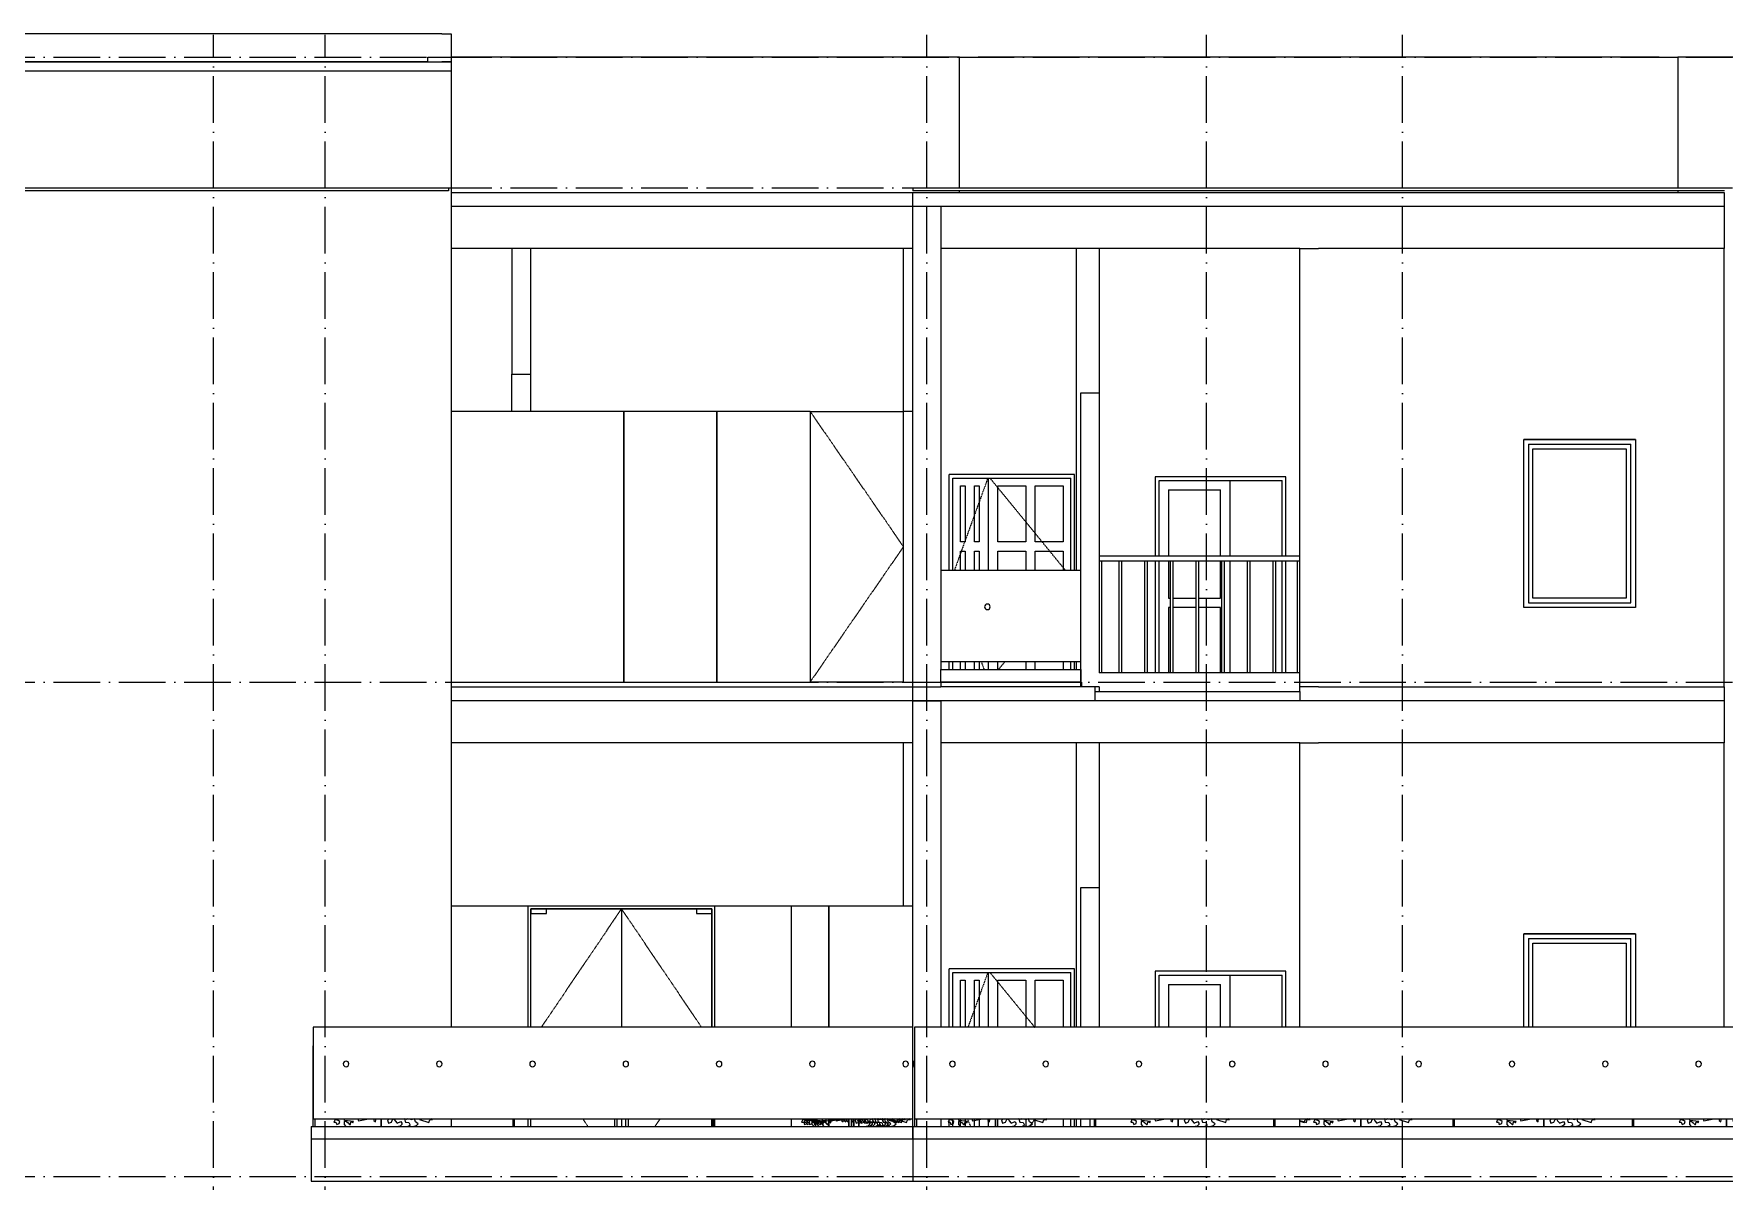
# Model space of a CAD drawing. Header units: millimetres. Extents: x -8482 to 130249, y -7482 to 93550.
# Drawn here: x 99436 to 117561, y 81250 to 93550 of the extents above; entities that cross this region are included whole.
import ezdxf

# ---------------------------------------------------------------- set-up
doc = ezdxf.new("R2010")
doc.units = ezdxf.units.MM
doc.linetypes.add('Dash 1_16__2_', pattern=[3.175, 1.5875, -1.5875])
doc.linetypes.add('Grid Line', pattern=[14, 10, -2, 0, -2])
for name, color, linetype, lineweight in [('A-DOOR', 31, 'Continuous', 5), ('A-DOOR-GLAZ', 152, 'Continuous', 5), ('CUA', 31, 'Continuous', 9), ('KINH', 152, 'Continuous', 5), ('L-SITE', 91, 'Continuous', 5), ('NET CAT', 3, 'Continuous', 5), ('NET CATConcrete', 3, 'Continuous', 5), ('NET THAY 1', 41, 'Continuous', 5), ('NET THAY 2', 55, 'Continuous', 5), ('NET-THAY', 2, 'Continuous', 9), ('TRUC', 225, 'Continuous', 5)]:
    doc.layers.add(name, color=color, linetype=linetype, lineweight=lineweight)

# ---------------------------------------------------------------- blocks, each defined once
blk = doc.blocks.new('CUA SAN PHOI LUA - CUA SAN PHOI LUA-412572-MẶT ĐỨNG TRỤC Q-A')
at = {"layer": 'CUA', "color": 7}
for p, q in [((-9000, 83500), (-9000, 82900)), ((-7600, 83500), (-9000, 83500)), ((-8960, 82900), (-8960, 83460)), ((-8960, 83460), (-7640, 83460)), ((-8200, 83460), (-8200, 82900)), ((-7640, 82900), (-7640, 83460)), ((-7600, 82900), (-7600, 83500)), ((-8860, 83360), (-8860, 82900)), ((-8860, 83360), (-8300, 83360)), ((-8300, 82900), (-8300, 83360))]:
    blk.add_line(p, q, dxfattribs=at)
blk = doc.blocks.new('X-PHONG NGU 5 - X-PHONG NGU 2_Recovery_-416847-MẶT ĐỨNG TRỤC Q-A')
at = {"layer": 'CUA', "color": 7}
for p, q in [((-3850, 83900), (-5050, 83900)), ((-5050, 82900), (-5050, 83900)), ((-5000, 83850), (-5000, 82900)), ((-5000, 83850), (-3900, 83850)), ((-4950, 83800), (-3950, 83800)), ((-4950, 82900), (-4950, 83800)), ((-3950, 83800), (-3950, 82900)), ((-3900, 82900), (-3900, 83850)), ((-3850, 83900), (-3850, 82900))]:
    blk.add_line(p, q, dxfattribs=at)
blk = doc.blocks.new('CUA VAO CAN HO_0001 - Type 1-434610-MẶT ĐỨNG TRỤC Q-A')
at = {"layer": 'A-DOOR', "color": 10}
for p, q in [((-11089, 82900), (-11089, 83405)), ((-11089, 83405), (-11039, 83405)), ((-11039, 83405), (-11039, 82900)), ((-10939, 82900), (-10939, 83405)), ((-10939, 83405), (-10889, 83405)), ((-10889, 83405), (-10889, 82900)), ((-10789, 82900), (-10789, 83486)), ((-10788, 82900), (-10788, 83486)), ((-10688, 82900), (-10688, 83405)), ((-10688, 83405), (-10388, 83405)), ((-10388, 83405), (-10388, 82900)), ((-10288, 82900), (-10288, 83405)), ((-10288, 83405), (-9988, 83405)), ((-9988, 83405), (-9988, 82900)), ((-11089, 81835), (-11089, 81920)), ((-11039, 81920), (-11039, 81835)), ((-10939, 81835), (-10939, 81920)), ((-10889, 81920), (-10889, 81835)), ((-10789, 81835), (-10789, 81920)), ((-10788, 81835), (-10788, 81920)), ((-10688, 81835), (-10688, 81920)), ((-10388, 81920), (-10388, 81835)), ((-10288, 81835), (-10288, 81920)), ((-9988, 81920), (-9988, 81835))]:
    blk.add_line(p, q, dxfattribs=at)
at = {"layer": 'CUA', "color": 10, "lineweight": 5}
for p, q in [((-9867, 83526), (-11210, 83526)), ((-11210, 82900), (-11210, 83526)), ((-11170, 82900), (-11170, 83486)), ((-11170, 83486), (-9907, 83486)), ((-9907, 82900), (-9907, 83486)), ((-9867, 82900), (-9867, 83526)), ((-11210, 81835), (-11210, 81920)), ((-11170, 81835), (-11170, 81920)), ((-9907, 81835), (-9907, 81920)), ((-9867, 81835), (-9867, 81920))]:
    blk.add_line(p, q, dxfattribs=at)
at = {"layer": 'CUA', "color": 10, "linetype": 'Dash 1_16__2_', "lineweight": 5}
for p, q in [((-10796, 83486), (-11009, 82900)), ((-10772, 83486), (-10293, 82900)), ((-11013, 81920), (-10982, 81835)), ((-10285, 81920), (-10354, 81835))]:
    blk.add_line(p, q, dxfattribs=at)
blk = doc.blocks.new('Railing - 25mm-V423-MẶT ĐỨNG TRỤC Q-A')
at = {"layer": 'NET THAY 2', "color": 10}
for p, q in [((-9387, 86700), (-9387, 87900)), ((-9362, 87900), (-9362, 86700))]:
    blk.add_line(p, q, dxfattribs=at)
blk = doc.blocks.new('Railing - 25mm-V424-MẶT ĐỨNG TRỤC Q-A')
at = {"layer": 'NET THAY 2', "color": 10}
blk.add_line((-9575, 87900), (-9575, 86700), dxfattribs=at)
blk = doc.blocks.new('Railing - 25mm-V425-MẶT ĐỨNG TRỤC Q-A')
at = {"layer": 'NET THAY 2', "color": 10}
blk.add_line((-7475, 86700), (-7475, 87900), dxfattribs=at)
blk = doc.blocks.new('Railing - Railing-542319-MẶT ĐỨNG TRỤC Q-A')
for name, p in [('Railing - 25mm-V424-MẶT ĐỨNG TRỤC Q-A', (0, 0)), ('Railing - 25mm-V423-MẶT ĐỨNG TRỤC Q-A', (0, 0)), ('Railing - 25mm-V423-MẶT ĐỨNG TRỤC Q-A', (275, 0)), ('Railing - 25mm-V423-MẶT ĐỨNG TRỤC Q-A', (550, 0)), ('Railing - 25mm-V423-MẶT ĐỨNG TRỤC Q-A', (825, 0)), ('Railing - 25mm-V423-MẶT ĐỨNG TRỤC Q-A', (1100, 0)), ('Railing - 25mm-V423-MẶT ĐỨNG TRỤC Q-A', (1375, 0)), ('Railing - 25mm-V423-MẶT ĐỨNG TRỤC Q-A', (1650, 0)), ('Railing - 25mm-V425-MẶT ĐỨNG TRỤC Q-A', (0, 0))]:
    blk.add_blockref(name, p)
blk = doc.blocks.new('Top Rail Type - Top Rail_Internal_-542324-MẶT ĐỨNG TRỤC Q-A')
at = {"layer": 'NET THAY 1', "color": 10}
for p, q in [((-7450, 87950), (-9600, 87950)), ((-9600, 87900), (-7450, 87900))]:
    blk.add_line(p, q, dxfattribs=at)
blk = doc.blocks.new('CUA SAN PHOI LUA - CUA SAN PHOI LUA-V426-MẶT ĐỨNG TRỤC Q-A')
at = {"layer": 'CUA', "color": 7}
for p, q in [((-9000, 88800), (-9000, 87950)), ((-7600, 88800), (-9000, 88800)), ((-8960, 87950), (-8960, 88760)), ((-8960, 88760), (-7640, 88760)), ((-8860, 88660), (-8860, 87950)), ((-8860, 88660), (-8300, 88660)), ((-8300, 87950), (-8300, 88660)), ((-8200, 88760), (-8200, 87950)), ((-7640, 87950), (-7640, 88760)), ((-7600, 87950), (-7600, 88800)), ((-9000, 87900), (-9000, 86700)), ((-8960, 86700), (-8960, 87900)), ((-8860, 87900), (-8860, 87500)), ((-8300, 87500), (-8300, 87900)), ((-8200, 87900), (-8200, 86700)), ((-7640, 86700), (-7640, 87900)), ((-7600, 86700), (-7600, 87900)), ((-8860, 87500), (-8837, 87500)), ((-8837, 87400), (-8860, 87400)), ((-8860, 87400), (-8860, 86700)), ((-8812, 87500), (-8562, 87500)), ((-8562, 87400), (-8812, 87400)), ((-8537, 87500), (-8300, 87500)), ((-8300, 87400), (-8537, 87400)), ((-8300, 86700), (-8300, 87400))]:
    blk.add_line(p, q, dxfattribs=at)
blk = doc.blocks.new('X-PHONG NGU 5 - X-PHONG NGU 2_Recovery_-V427-MẶT ĐỨNG TRỤC Q-A')
at = {"layer": 'CUA', "color": 7}
for p, q in [((-3850, 89200), (-5050, 89200)), ((-5050, 87400), (-5050, 89200)), ((-3850, 89200), (-3850, 87400)), ((-5000, 89150), (-5000, 87450)), ((-5000, 89150), (-3900, 89150)), ((-4950, 89100), (-3950, 89100)), ((-4950, 87500), (-4950, 89100)), ((-3950, 89100), (-3950, 87500)), ((-3900, 87450), (-3900, 89150)), ((-3850, 87400), (-5050, 87400)), ((-5000, 87450), (-3900, 87450)), ((-3950, 87500), (-4950, 87500))]:
    blk.add_line(p, q, dxfattribs=at)
blk = doc.blocks.new('CUA VAO CAN HO_0001 - Type 1-V428-MẶT ĐỨNG TRỤC Q-A')
at = {"layer": 'A-DOOR', "color": 10}
for p, q in [((-11089, 88105), (-11089, 88705)), ((-11089, 88705), (-11039, 88705)), ((-11039, 88705), (-11039, 88105)), ((-10939, 88105), (-10939, 88705)), ((-10939, 88705), (-10889, 88705)), ((-10889, 88705), (-10889, 88105)), ((-10789, 87800), (-10789, 88786)), ((-10788, 87800), (-10788, 88786)), ((-10688, 88105), (-10688, 88705)), ((-10688, 88705), (-10388, 88705)), ((-10388, 88705), (-10388, 88105)), ((-10288, 88105), (-10288, 88705)), ((-10288, 88705), (-9988, 88705)), ((-9988, 88705), (-9988, 88105)), ((-11039, 88105), (-11089, 88105)), ((-10889, 88105), (-10939, 88105)), ((-10388, 88105), (-10688, 88105)), ((-9988, 88105), (-10288, 88105)), ((-11089, 87800), (-11089, 88005)), ((-11089, 88005), (-11039, 88005)), ((-11039, 88005), (-11039, 87800)), ((-10939, 87800), (-10939, 88005)), ((-10939, 88005), (-10889, 88005)), ((-10889, 88005), (-10889, 87800)), ((-10688, 87800), (-10688, 88005)), ((-10688, 88005), (-10388, 88005)), ((-10388, 88005), (-10388, 87800)), ((-10288, 87800), (-10288, 88005)), ((-10288, 88005), (-9988, 88005)), ((-9988, 88005), (-9988, 87800)), ((-11089, 86735), (-11089, 86820)), ((-11039, 86820), (-11039, 86735)), ((-10939, 86735), (-10939, 86820)), ((-10889, 86820), (-10889, 86735)), ((-10789, 86735), (-10789, 86820)), ((-10788, 86735), (-10788, 86820)), ((-10688, 86735), (-10688, 86820)), ((-10388, 86820), (-10388, 86735)), ((-10288, 86735), (-10288, 86820)), ((-9988, 86820), (-9988, 86735))]:
    blk.add_line(p, q, dxfattribs=at)
at = {"layer": 'CUA', "color": 10, "lineweight": 5}
for p, q in [((-9867, 88826), (-11210, 88826)), ((-11210, 87800), (-11210, 88826)), ((-9867, 87800), (-9867, 88826)), ((-11170, 87800), (-11170, 88786)), ((-11170, 88786), (-9907, 88786)), ((-9907, 87800), (-9907, 88786)), ((-11210, 86735), (-11210, 86820)), ((-11170, 86735), (-11170, 86820)), ((-9907, 86735), (-9907, 86820)), ((-9867, 86735), (-9867, 86820))]:
    blk.add_line(p, q, dxfattribs=at)
at = {"layer": 'CUA', "color": 10, "linetype": 'Dash 1_16__2_', "lineweight": 5}
for p, q in [((-10796, 88786), (-11154, 87800)), ((-10772, 88786), (-9966, 87800)), ((-10867, 86820), (-10836, 86735)), ((-10612, 86820), (-10682, 86735))]:
    blk.add_line(p, q, dxfattribs=at)
blk = doc.blocks.new('Railing - Railing-544291-MẶT ĐỨNG TRỤC Q-A')
at = {"layer": 'NET THAY 1', "color": 10}
for p, q in [((-11301, 86600), (-11301, 86735)), ((-11301, 86735), (-9800, 86735)), ((-9800, 86735), (-9800, 86600)), ((-9800, 86600), (-11301, 86600))]:
    blk.add_line(p, q, dxfattribs=at)
blk = doc.blocks.new('Top Rail Type - Top Rail_Internal_-544294-MẶT ĐỨNG TRỤC Q-A')
at = {"layer": 'NET THAY 1', "color": 10}
for p, q in [((-11300, 87800), (-9800, 87800)), ((-11300, 86820), (-9800, 86820))]:
    blk.add_line(p, q, dxfattribs=at)
blk = doc.blocks.new('ALB-RAILING 32 - ALB-BALUSTER-537417-MẶT ĐỨNG TRỤC Q-A')
at = {"layer": 'NET THAY 1', "color": 10}
for start, end in [(0, 180), (180, 0)]:
    blk.add_arc((-31972, 87807), 30, start, end, dxfattribs=at)
blk = doc.blocks.new('System Panel - Glazed-701371-MẶT ĐỨNG TRỤC Q-A')
at = {"layer": 'KINH', "color": 10}
for p, q in [((-14700, 89500), (-16550, 89500)), ((-14700, 86600), (-14700, 89500)), ((-16550, 86600), (-14700, 86600))]:
    blk.add_line(p, q, dxfattribs=at)
blk = doc.blocks.new('System Panel - Glazed-574536-MẶT ĐỨNG TRỤC Q-A')
at = {"layer": 'KINH', "color": 10}
for p, q in [((-13700, 89500), (-14700, 89500)), ((-14700, 89500), (-14700, 86600)), ((-13700, 86600), (-13700, 89500)), ((-14700, 86600), (-13700, 86600))]:
    blk.add_line(p, q, dxfattribs=at)
blk = doc.blocks.new('System Panel - Glazed-V430-MẶT ĐỨNG TRỤC Q-A')
at = {"layer": 'KINH', "color": 10}
for p, q in [((-12700, 89500), (-13700, 89500)), ((-13700, 89500), (-13700, 86600)), ((-13700, 86600), (-12700, 86600))]:
    blk.add_line(p, q, dxfattribs=at)
blk = doc.blocks.new('M_Door-Curtain-Wall-Single-Glass - M_Door-Curtain-Wall-Single-Glass-574537-MẶT ĐỨNG TRỤC Q-A')
at = {"layer": 'A-DOOR', "color": 10}
for p, q in [((-12700, 89500), (-11700, 89500)), ((-12700, 89500), (-12700, 86600)), ((-11700, 86600), (-11700, 89500)), ((-11700, 86600), (-12700, 86600))]:
    blk.add_line(p, q, dxfattribs=at)
at = {"layer": 'CUA', "color": 10, "linetype": 'Dash 1_16__2_', "lineweight": 5}
for p in [(-12700, 89500), (-12700, 86600)]:
    blk.add_line(p, (-11700, 88050), dxfattribs=at)
blk = doc.blocks.new('System Panel - Glazed-574538-MẶT ĐỨNG TRỤC Q-A')
at = {"layer": 'KINH', "color": 10}
for p, q in [((-11600, 89500), (-11700, 89500)), ((-11600, 86600), (-11600, 89500)), ((-11700, 86600), (-11600, 86600))]:
    blk.add_line(p, q, dxfattribs=at)
blk = doc.blocks.new('System Panel - Glazed-667176-MẶT ĐỨNG TRỤC Q-A')
at = {"layer": 'KINH', "color": 10}
for p, q in [((-15725, 84200), (-16550, 84200)), ((-15725, 82900), (-15725, 84200)), ((-15725, 81835), (-15725, 81920))]:
    blk.add_line(p, q, dxfattribs=at)
blk = doc.blocks.new('CUA KINH BAN LE SAN MO 2 HUONG - Type 1-667921-MẶT ĐỨNG TRỤC Q-A')
at = {"layer": 'A-DOOR-GLAZ', "color": 10}
for p, q in [((-15694, 82900), (-15694, 84119)), ((-14725, 84169), (-15529, 84169)), ((-14725, 84169), (-14725, 82900)), ((-13921, 84169), (-14724, 84169)), ((-14724, 84169), (-14724, 82900)), ((-13756, 82900), (-13756, 84119)), ((-15694, 81835), (-15694, 81920)), ((-14725, 81920), (-14725, 81835)), ((-14724, 81920), (-14724, 81835)), ((-13756, 81835), (-13756, 81920))]:
    blk.add_line(p, q, dxfattribs=at)
at = {"layer": 'CUA', "color": 10, "lineweight": 5}
for p, q in [((-13725, 84200), (-15725, 84200)), ((-15695, 82900), (-15695, 84170)), ((-15695, 84170), (-13755, 84170)), ((-15529, 84169), (-15694, 84169)), ((-15694, 84169), (-15694, 84119)), ((-15694, 84119), (-15529, 84119)), ((-15529, 84119), (-15529, 84169)), ((-13756, 84169), (-13921, 84169)), ((-13921, 84169), (-13921, 84119)), ((-13921, 84119), (-13756, 84119)), ((-13756, 84119), (-13756, 84169)), ((-13755, 84170), (-13755, 82900)), ((-15695, 81835), (-15695, 81920)), ((-14800, 81920), (-14800, 81850)), ((-14770, 81850), (-14770, 81920)), ((-14679, 81920), (-14679, 81850)), ((-14649, 81850), (-14649, 81920)), ((-13755, 81920), (-13755, 81835))]:
    blk.add_line(p, q, dxfattribs=at)
at = {"layer": 'CUA', "color": 10, "linetype": 'Dash 1_16__2_', "lineweight": 5}
for p, q in [((-14725, 84169), (-15584, 82900)), ((-14725, 84169), (-15584, 82900)), ((-14724, 84169), (-13866, 82900)), ((-14724, 84169), (-13866, 82900)), ((-15141, 81920), (-15084, 81835)), ((-15141, 81920), (-15084, 81835)), ((-14308, 81920), (-14366, 81835)), ((-14308, 81920), (-14366, 81835))]:
    blk.add_line(p, q, dxfattribs=at)
at = {"layer": 'CUA', "color": 10, "lineweight": 5, "flags": 128}
for points in [[(-14800, 81850), (-14800, 81849), (-14800, 81847), (-14800, 81846), (-14800, 81844), (-14800, 81843), (-14800, 81842), (-14800, 81840), (-14800, 81839), (-14800, 81838), (-14800, 81836), (-14800, 81835)], [(-14770, 81835), (-14770, 81836), (-14770, 81837), (-14770, 81839), (-14770, 81840), (-14770, 81841), (-14770, 81843), (-14770, 81844), (-14770, 81845), (-14770, 81847), (-14770, 81848), (-14770, 81850), (-14770, 81850)], [(-14679, 81850), (-14679, 81849), (-14679, 81847), (-14679, 81846), (-14679, 81844), (-14679, 81843), (-14679, 81842), (-14679, 81840), (-14679, 81839), (-14679, 81838), (-14679, 81836), (-14679, 81835)], [(-14649, 81835), (-14649, 81836), (-14649, 81837), (-14649, 81839), (-14649, 81840), (-14649, 81841), (-14649, 81843), (-14649, 81844), (-14649, 81845), (-14649, 81847), (-14649, 81848), (-14649, 81850), (-14649, 81850)]]:
    blk.add_lwpolyline(points, dxfattribs=at)
blk = doc.blocks.new('System Panel - Glazed-V431-MẶT ĐỨNG TRỤC Q-A')
at = {"layer": 'KINH', "color": 10}
for p, q in [((-12900, 84200), (-13725, 84200)), ((-13725, 84200), (-13725, 82900)), ((-12900, 82900), (-12900, 84200)), ((-13725, 81920), (-13725, 81835)), ((-12900, 81835), (-12900, 81920))]:
    blk.add_line(p, q, dxfattribs=at)
blk = doc.blocks.new('Railing - NBS_RailInfillPnl_Post-721024-MẶT ĐỨNG TRỤC Q-A')
at = {"layer": 'NET THAY 2', "color": 10}
for p, q in [((-31283, 81835), (-31283, 81920)), ((-31257, 81920), (-31257, 81835))]:
    blk.add_line(p, q, dxfattribs=at)
blk = doc.blocks.new('Railing - NBS_RailInfillPnl_Post-V421-MẶT ĐỨNG TRỤC Q-A')
at = {"layer": 'NET THAY 2', "color": 10}
for p, q in [((-29357, 81920), (-29367, 81920)), ((-29367, 81920), (-29367, 81835)), ((-29357, 81835), (-29357, 81920))]:
    blk.add_line(p, q, dxfattribs=at)
blk = doc.blocks.new('Railing - NBS_RailInfillPnl_Post-720245-MẶT ĐỨNG TRỤC Q-A')
at = {"layer": 'NET THAY 2', "color": 10}
for p, q in [((-31265, 82700), (-31275, 82700)), ((-31275, 82700), (-31275, 81835)), ((-31265, 81835), (-31265, 82700))]:
    blk.add_line(p, q, dxfattribs=at)
blk = doc.blocks.new('Railing - NBS_RailInfillPnl_Post-V422-MẶT ĐỨNG TRỤC Q-A')
at = {"layer": 'NET THAY 2', "color": 10}
for p, q in [((-21717, 82700), (-21717, 81835)), ((-21743, 81835), (-21743, 81920))]:
    blk.add_line(p, q, dxfattribs=at)
blk = doc.blocks.new('Railing - Railing-573255-MẶT ĐỨNG TRỤC Q-A')
at = {"layer": 'NET THAY 1', "color": 10}
for p, q in [((-11600, 81835), (0, 81835)), ((-11600, 81835), (-11600, 81700)), ((0, 81700), (0, 81835)), ((0, 81700), (-11600, 81700))]:
    blk.add_line(p, q, dxfattribs=at)
at = {"extrusion": (0, 0, -1), "zscale": -1}
for name, p in [('Railing - NBS_RailInfillPnl_Post-V422-MẶT ĐỨNG TRỤC Q-A', (33300, 0)), ('Railing - NBS_RailInfillPnl_Post-720245-MẶT ĐỨNG TRỤC Q-A', (31300, 0)), ('Railing - NBS_RailInfillPnl_Post-V421-MẶT ĐỨNG TRỤC Q-A', (39009, 0)), ('Railing - NBS_RailInfillPnl_Post-V421-MẶT ĐỨNG TRỤC Q-A', (37085, 0)), ('Railing - NBS_RailInfillPnl_Post-V421-MẶT ĐỨNG TRỤC Q-A', (35162, 0)), ('Railing - NBS_RailInfillPnl_Post-V421-MẶT ĐỨNG TRỤC Q-A', (33239, 0)), ('Railing - NBS_RailInfillPnl_Post-V421-MẶT ĐỨNG TRỤC Q-A', (31315, 0)), ('Railing - NBS_RailInfillPnl_Post-721024-MẶT ĐỨNG TRỤC Q-A', (31300, 0))]:
    blk.add_blockref(name, p, dxfattribs=at)
blk = doc.blocks.new('Top Rail Type - Top Rail_Internal_-573260-MẶT ĐỨNG TRỤC Q-A')
at = {"layer": 'NET THAY 1', "color": 10}
for p, q in [((-19, 82900), (-11581, 82900)), ((-11581, 82900), (-11581, 81920)), ((-19, 81920), (-19, 82900)), ((-11581, 81920), (-9652, 81920)), ((-9642, 81920), (-7728, 81920)), ((-7718, 81920), (-5805, 81920)), ((-5795, 81920), (-3882, 81920)), ((-3872, 81920), (-1958, 81920)), ((-1948, 81920), (-35, 81920)), ((-25, 81920), (-19, 81920))]:
    blk.add_line(p, q, dxfattribs=at)
blk = doc.blocks.new('ALB-RAILING 32 - ALB-BALUSTER-V432-MẶT ĐỨNG TRỤC Q-A')
at = {"layer": 'NET THAY 1', "color": 10}
for p, q in [((-11583, 82537), (-11590, 82537)), ((-11590, 82507), (-11590, 82536)), ((-11590, 82478), (-11590, 82507)), ((-11590, 82477), (-11583, 82477))]:
    blk.add_line(p, q, dxfattribs=at)
blk = doc.blocks.new('Railing - Railing-575671-MẶT ĐỨNG TRỤC Q-A')
at = {"layer": 'NET THAY 1', "color": 10}
for p, q in [((-18050, 81835), (-11602, 81835)), ((-18050, 81835), (-18050, 81700)), ((-11602, 81835), (-11602, 81700))]:
    blk.add_line(p, q, dxfattribs=at)
at = {"extrusion": (0, 0, -1), "zscale": -1}
for name, p in [('Railing - NBS_RailInfillPnl_Post-V422-MẶT ĐỨNG TRỤC Q-A', (39750, 0)), ('Railing - NBS_RailInfillPnl_Post-V421-MẶT ĐỨNG TRỤC Q-A', (45243, 0)), ('Railing - NBS_RailInfillPnl_Post-V421-MẶT ĐỨNG TRỤC Q-A', (43103, 0))]:
    blk.add_blockref(name, p, dxfattribs=at)
blk = doc.blocks.new('Top Rail Type - Top Rail_Internal_-575676-MẶT ĐỨNG TRỤC Q-A')
at = {"layer": 'NET THAY 1', "color": 10}
for p, q in [((-11602, 82900), (-18031, 82900)), ((-18031, 82900), (-18031, 81920)), ((-11602, 82900), (-11602, 81920)), ((-18031, 81920), (-15886, 81920)), ((-15876, 81920), (-13746, 81920)), ((-13736, 81920), (-11602, 81920))]:
    blk.add_line(p, q, dxfattribs=at)
blk = doc.blocks.new('System Panel - Glazed-668080-MẶT ĐỨNG TRỤC Q-A')
at = {"layer": 'KINH', "color": 10}
for p, q in [((-11600, 84200), (-12500, 84200)), ((-12500, 84200), (-12500, 82900)), ((-12500, 81920), (-12500, 81835))]:
    blk.add_line(p, q, dxfattribs=at)
blk = doc.blocks.new('System Panel - Glazed-668250-MẶT ĐỨNG TRỤC Q-A')
at = {"layer": 'KINH', "color": 10}
for p, q in [((-12500, 84200), (-12900, 84200)), ((-12500, 82900), (-12500, 84200)), ((-12500, 81835), (-12500, 81920))]:
    blk.add_line(p, q, dxfattribs=at)
blk = doc.blocks.new('CAY XANH 1 - CAY XANH_dwg-714093-MẶT ĐỨNG TRỤC Q-A')
at = {"layer": 'L-SITE', "flags": 128}
for points in [[(-17300, 81835), (-17300, 81862), (-17300, 81893), (-17300, 81900), (-17300, 81881), (-17300, 81859), (-17300, 81862), (-17300, 81884), (-17300, 81890), (-17300, 81877), (-17300, 81893), (-17300, 81904), (-17300, 81920)], [(-17300, 81920), (-17300, 81900), (-17300, 81918)], [(-17300, 81920), (-17300, 81903), (-17300, 81890), (-17300, 81912), (-17300, 81920)], [(-17300, 81918), (-17300, 81906), (-17300, 81875), (-17300, 81884), (-17300, 81915), (-17300, 81920)], [(-17300, 81920), (-17300, 81900), (-17300, 81875), (-17300, 81893), (-17300, 81875), (-17300, 81859), (-17300, 81838), (-17300, 81840), (-17300, 81835)], [(-17300, 81920), (-17300, 81915), (-17300, 81881), (-17300, 81909), (-17300, 81915), (-17300, 81920)], [(-17300, 81920), (-17300, 81915), (-17300, 81920)], [(-17300, 81920), (-17300, 81884), (-17300, 81881), (-17300, 81853), (-17300, 81838), (-17300, 81835)], [(-17300, 81835), (-17300, 81840), (-17300, 81850), (-17300, 81868), (-17300, 81890), (-17300, 81920)], [(-17300, 81920), (-17300, 81912), (-17300, 81920)], [(-17300, 81902), (-17300, 81915), (-17300, 81884)], [(-17300, 81884), (-17300, 81859), (-17300, 81872), (-17300, 81893), (-17300, 81902)]]:
    blk.add_lwpolyline(points, dxfattribs=at)
blk = doc.blocks.new('CAY XANH 1 - CAY XANH_dwg-714092-MẶT ĐỨNG TRỤC Q-A')
at = {"layer": 'L-SITE', "flags": 128}
for points in [[(-17811, 81920), (-17811, 81916), (-17836, 81916), (-17838, 81920)], [(-17674, 81835), (-17693, 81859), (-17693, 81890), (-17683, 81896), (-17656, 81877), (-17640, 81856), (-17631, 81859), (-17625, 81881), (-17615, 81887), (-17603, 81874), (-17597, 81890), (-17693, 81900), (-17693, 81920)], [(-17552, 81920), (-17544, 81896), (-17454, 81915), (-17448, 81920)], [(-17379, 81920), (-17379, 81900), (-17361, 81887), (-17358, 81909), (-17354, 81920)], [(-17216, 81920), (-17216, 81915), (-17234, 81903), (-17222, 81872), (-17191, 81881), (-17178, 81912), (-17163, 81918), (-17151, 81896), (-17129, 81872), (-17089, 81890), (-17079, 81872), (-17079, 81856), (-17101, 81835)], [(-17103, 81835), (-17116, 81837), (-17116, 81835)], [(-17015, 81920), (-17027, 81912), (-17049, 81918), (-17039, 81881), (-17002, 81878), (-16989, 81850), (-17014, 81835)], [(-16964, 81835), (-16965, 81837), (-16922, 81847), (-16903, 81865), (-16934, 81887), (-16943, 81918), (-16977, 81909), (-16977, 81920)], [(-16888, 81920), (-16890, 81912), (-16790, 81878), (-16780, 81906), (-16749, 81912), (-16760, 81920)]]:
    blk.add_lwpolyline(points, dxfattribs=at)
blk.add_lwpolyline([(-17761, 81899), (-17795, 81912), (-17807, 81881), (-17785, 81881), (-17776, 81856), (-17749, 81868), (-17745, 81890)], close=True, dxfattribs=at)
blk = doc.blocks.new('CAY XANH 1 - CAY XANH 1-678680-MẶT ĐỨNG TRỤC Q-A')
for name in ['CAY XANH 1 - CAY XANH_dwg-714092-MẶT ĐỨNG TRỤC Q-A', 'CAY XANH 1 - CAY XANH_dwg-714093-MẶT ĐỨNG TRỤC Q-A']:
    blk.add_blockref(name, (0, 0))
blk = doc.blocks.new('CAY XANH 1 - CAY XANH_dwg-V434-MẶT ĐỨNG TRỤC Q-A')
at = {"layer": 'L-SITE'}
blk.add_line((-11600, 82081), (-11602, 82076), dxfattribs=at)
at = {"layer": 'L-SITE', "flags": 128}
for points in [[(-12769, 81920), (-12769, 81916), (-12794, 81916), (-12796, 81920)], [(-12632, 81835), (-12651, 81859), (-12651, 81890), (-12641, 81896), (-12614, 81877), (-12598, 81856), (-12589, 81859), (-12583, 81881), (-12573, 81887), (-12561, 81874), (-12555, 81890), (-12651, 81900), (-12651, 81920)], [(-12510, 81920), (-12502, 81896), (-12412, 81915), (-12406, 81920)], [(-12337, 81920), (-12337, 81900), (-12319, 81887), (-12316, 81909), (-12312, 81920)], [(-12174, 81920), (-12174, 81915), (-12192, 81903), (-12180, 81872), (-12149, 81881), (-12136, 81912), (-12121, 81918), (-12109, 81896), (-12087, 81872), (-12047, 81890), (-12037, 81872), (-12037, 81856), (-12059, 81835)], [(-12061, 81835), (-12074, 81837), (-12074, 81835)], [(-11973, 81920), (-11985, 81912), (-12007, 81918), (-11997, 81881), (-11960, 81878), (-11947, 81850), (-11972, 81835)], [(-11922, 81835), (-11923, 81837), (-11880, 81847), (-11861, 81865), (-11892, 81887), (-11901, 81918), (-11935, 81909), (-11935, 81920)], [(-11846, 81920), (-11848, 81912), (-11748, 81878), (-11738, 81906), (-11707, 81912), (-11718, 81920)]]:
    blk.add_lwpolyline(points, dxfattribs=at)
blk.add_lwpolyline([(-12719, 81899), (-12753, 81912), (-12765, 81881), (-12743, 81881), (-12734, 81856), (-12707, 81868), (-12703, 81890)], close=True, dxfattribs=at)
blk = doc.blocks.new('CAY XANH 1 - CAY XANH 1-V435-MẶT ĐỨNG TRỤC Q-A')
for name, p in [('CAY XANH 1 - CAY XANH_dwg-V434-MẶT ĐỨNG TRỤC Q-A', (0, 0)), ('CAY XANH 1 - CAY XANH_dwg-714093-MẶT ĐỨNG TRỤC Q-A', (5042, 0))]:
    blk.add_blockref(name, p)
blk = doc.blocks.new('CAY XANH 1 - CAY XANH_dwg-V436-MẶT ĐỨNG TRỤC Q-A')
at = {"layer": 'L-SITE'}
blk.add_line((-11602, 82011), (-11600, 82006), dxfattribs=at)
at = {"layer": 'L-SITE', "flags": 128}
for points in [[(-12742, 81920), (-12742, 81916), (-12767, 81916), (-12769, 81920)], [(-12605, 81835), (-12624, 81859), (-12624, 81890), (-12614, 81896), (-12587, 81877), (-12571, 81856), (-12562, 81859), (-12556, 81881), (-12546, 81887), (-12534, 81874), (-12528, 81890), (-12624, 81900), (-12624, 81920)], [(-12483, 81920), (-12475, 81896), (-12385, 81915), (-12379, 81920)], [(-12310, 81920), (-12310, 81900), (-12292, 81887), (-12289, 81909), (-12285, 81920)], [(-12147, 81920), (-12147, 81915), (-12165, 81903), (-12153, 81872), (-12122, 81881), (-12109, 81912), (-12094, 81918), (-12082, 81896), (-12060, 81872), (-12020, 81890), (-12010, 81872), (-12010, 81856), (-12032, 81835)], [(-12034, 81835), (-12047, 81837), (-12047, 81835)], [(-11946, 81920), (-11958, 81912), (-11980, 81918), (-11970, 81881), (-11933, 81878), (-11920, 81850), (-11945, 81835)], [(-11895, 81835), (-11896, 81837), (-11853, 81847), (-11834, 81865), (-11865, 81887), (-11874, 81918), (-11908, 81909), (-11908, 81920)], [(-11819, 81920), (-11821, 81912), (-11721, 81878), (-11711, 81906), (-11680, 81912), (-11691, 81920)]]:
    blk.add_lwpolyline(points, dxfattribs=at)
blk.add_lwpolyline([(-12692, 81899), (-12726, 81912), (-12738, 81881), (-12716, 81881), (-12707, 81856), (-12680, 81868), (-12676, 81890)], close=True, dxfattribs=at)
blk = doc.blocks.new('CAY XANH 1 - CAY XANH 1-V437-MẶT ĐỨNG TRỤC Q-A')
for name, p in [('CAY XANH 1 - CAY XANH_dwg-V436-MẶT ĐỨNG TRỤC Q-A', (0, 0)), ('CAY XANH 1 - CAY XANH_dwg-714093-MẶT ĐỨNG TRỤC Q-A', (5069, 0))]:
    blk.add_blockref(name, p)
blk = doc.blocks.new('CAY XANH 1 - CAY XANH_dwg-V448-MẶT ĐỨNG TRỤC Q-A')
at = {"layer": 'L-SITE'}
for p, q in [((-11600, 82144), (-11602, 82148)), ((-11600, 81965), (-11602, 81962))]:
    blk.add_line(p, q, dxfattribs=at)
at = {"layer": 'L-SITE', "flags": 128}
for points in [[(-12688, 81920), (-12688, 81916), (-12713, 81916), (-12715, 81920)], [(-12551, 81835), (-12570, 81859), (-12570, 81890), (-12560, 81896), (-12533, 81877), (-12517, 81856), (-12508, 81859), (-12502, 81881), (-12492, 81887), (-12480, 81874), (-12474, 81890), (-12570, 81900), (-12570, 81920)], [(-12429, 81920), (-12421, 81896), (-12331, 81915), (-12325, 81920)], [(-12256, 81920), (-12256, 81900), (-12238, 81887), (-12235, 81909), (-12231, 81920)], [(-12093, 81920), (-12093, 81915), (-12111, 81903), (-12099, 81872), (-12068, 81881), (-12055, 81912), (-12040, 81918), (-12028, 81896), (-12006, 81872), (-11966, 81890), (-11956, 81872), (-11956, 81856), (-11978, 81835)], [(-11980, 81835), (-11993, 81837), (-11993, 81835)], [(-11892, 81920), (-11904, 81912), (-11926, 81918), (-11916, 81881), (-11879, 81878), (-11866, 81850), (-11891, 81835)], [(-11841, 81835), (-11842, 81837), (-11799, 81847), (-11780, 81865), (-11811, 81887), (-11820, 81918), (-11854, 81909), (-11854, 81920)], [(-11765, 81920), (-11767, 81912), (-11667, 81878), (-11657, 81906), (-11626, 81912), (-11637, 81920)]]:
    blk.add_lwpolyline(points, dxfattribs=at)
blk.add_lwpolyline([(-12638, 81899), (-12672, 81912), (-12684, 81881), (-12662, 81881), (-12653, 81856), (-12626, 81868), (-12622, 81890)], close=True, dxfattribs=at)
blk = doc.blocks.new('CAY XANH 1 - CAY XANH 1-V449-MẶT ĐỨNG TRỤC Q-A')
for name, p in [('CAY XANH 1 - CAY XANH_dwg-V448-MẶT ĐỨNG TRỤC Q-A', (0, 0)), ('CAY XANH 1 - CAY XANH_dwg-714093-MẶT ĐỨNG TRỤC Q-A', (5123, 0))]:
    blk.add_blockref(name, p)
blk = doc.blocks.new('CAY XANH 1 - CAY XANH_dwg-V462-MẶT ĐỨNG TRỤC Q-A')
at = {"layer": 'L-SITE', "flags": 128}
blk.add_lwpolyline([(-7450, 81901), (-7380, 81878), (-7370, 81906), (-7339, 81912), (-7350, 81920)], dxfattribs=at)
blk = doc.blocks.new('CAY XANH 1 - CAY XANH 1-V463-MẶT ĐỨNG TRỤC Q-A')
blk.add_blockref('CAY XANH 1 - CAY XANH_dwg-V462-MẶT ĐỨNG TRỤC Q-A', (0, 0))
blk = doc.blocks.new('CAY XANH 1 - CAY XANH_dwg-V464-MẶT ĐỨNG TRỤC Q-A')
at = {"layer": 'L-SITE', "flags": 128}
blk.add_lwpolyline([(-7450, 81893), (-7404, 81878), (-7394, 81906), (-7363, 81912), (-7374, 81920)], dxfattribs=at)
blk = doc.blocks.new('CAY XANH 1 - CAY XANH 1-V465-MẶT ĐỨNG TRỤC Q-A')
blk.add_blockref('CAY XANH 1 - CAY XANH_dwg-V464-MẶT ĐỨNG TRỤC Q-A', (0, 0))
blk = doc.blocks.new('ALC1807-ASCENT PLAZA-TANG 23_rvt-2-MẶT ĐỨNG TRỤC Q-A')
at = {"layer": 'NET-THAY', "color": 250, "lineweight": 15}
for p, q in [((-16650, 93550), (-22450, 93550)), ((-16650, 93550), (-16550, 93550)), ((-16550, 93550), (-16550, 93250)), ((-22450, 93250), (-16650, 93250)), ((-16550, 93250), (-16650, 93250)), ((-11100, 93300), (-16550, 93300)), ((-11100, 91900), (-11100, 93300)), ((-11100, 93300), (-10900, 93300)), ((-3597, 93300), (-10900, 93300)), ((-3597, 93300), (-3397, 93300)), ((-497, 93300), (-3397, 93300)), ((-3397, 93300), (-3397, 91900)), ((-16550, 91850), (-11600, 91850)), ((-11100, 91850), (-11100, 91865)), ((-3397, 91865), (-3397, 91850)), ((-15899, 91250), (-15899, 89900)), ((-15699, 91250), (-15699, 89500)), ((-11700, 89500), (-11700, 91250)), ((-9600, 91250), (-9600, 89700)), ((-7450, 86550), (-7450, 91250)), ((-7450, 91250), (-7250, 91250)), ((-2900, 91250), (-7250, 91250)), ((-2900, 86550), (-2900, 91250)), ((-15899, 89500), (-15899, 89900)), ((-15899, 89900), (-15699, 89900)), ((-9800, 86550), (-9800, 89700)), ((-9800, 89700), (-9600, 89700)), ((-9600, 89700), (-9600, 86700)), ((-5050, 87400), (-5050, 89200)), ((-5050, 89200), (-3850, 89200)), ((-3850, 89200), (-3850, 87400)), ((-3850, 87400), (-5050, 87400)), ((-7450, 86700), (-9600, 86700)), ((-9600, 86550), (-9800, 86550)), ((-9600, 86550), (-9600, 86500)), ((-9600, 86500), (-7450, 86500)), ((-7250, 86550), (-7450, 86550)), ((-7450, 86500), (-7450, 86550)), ((-7250, 86550), (-2900, 86550)), ((-11700, 84200), (-11700, 85950)), ((-9600, 85950), (-9600, 84400)), ((-7450, 82900), (-7450, 85950)), ((-7450, 85950), (-7250, 85950)), ((-2900, 85950), (-7250, 85950)), ((-2900, 82900), (-2900, 85950)), ((-9800, 82900), (-9800, 84400)), ((-9800, 84400), (-9600, 84400)), ((-9600, 84400), (-9600, 82900)), ((-5050, 82900), (-5050, 83900)), ((-5050, 83900), (-3850, 83900)), ((-3850, 83900), (-3850, 82900)), ((-9800, 81835), (-9800, 81920)), ((-9700, 81835), (-9700, 81920)), ((-7450, 81835), (-7450, 81920)), ((-7450, 81835), (-7450, 81920)), ((-11600, 81700), (-18050, 81700)), ((-18050, 81700), (-18050, 81250)), ((-200, 81700), (-11600, 81700)), ((-11600, 81700), (-11600, 81250)), ((-18050, 81250), (-11600, 81250)), ((-11600, 81250), (-200, 81250))]:
    blk.add_line(p, q, dxfattribs=at)
at = {"layer": 'NET-THAY', "color": 7}
for p, q in [((-23597, 91900), (-16578, 91900)), ((-16578, 91900), (-16578, 91865)), ((-11600, 91900), (-2897, 91900)), ((-11600, 91900), (-11600, 91865)), ((-16578, 91865), (-23597, 91865)), ((-2897, 91865), (-11600, 91865)), ((-11300, 86600), (-9790, 86600)), ((-11300, 86600), (-11300, 86550)), ((-9790, 86550), (-11300, 86550)), ((-9790, 86600), (-9790, 86550))]:
    blk.add_line(p, q, dxfattribs=at)
at = {"color": 250, "lineweight": 15}
for name, p in [('System Panel - Glazed-701371-MẶT ĐỨNG TRỤC Q-A', (0, 0)), ('System Panel - Glazed-574536-MẶT ĐỨNG TRỤC Q-A', (0, 0)), ('System Panel - Glazed-V430-MẶT ĐỨNG TRỤC Q-A', (0, 0)), ('M_Door-Curtain-Wall-Single-Glass - M_Door-Curtain-Wall-Single-Glass-574537-MẶT ĐỨNG TRỤC Q-A', (0, 0)), ('System Panel - Glazed-574538-MẶT ĐỨNG TRỤC Q-A', (0, 0)), ('X-PHONG NGU 5 - X-PHONG NGU 2_Recovery_-V427-MẶT ĐỨNG TRỤC Q-A', (0, 0)), ('CUA VAO CAN HO_0001 - Type 1-V428-MẶT ĐỨNG TRỤC Q-A', (0, 0)), ('CUA SAN PHOI LUA - CUA SAN PHOI LUA-V426-MẶT ĐỨNG TRỤC Q-A', (0, 0)), ('Top Rail Type - Top Rail_Internal_-542324-MẶT ĐỨNG TRỤC Q-A', (0, 0)), ('Top Rail Type - Top Rail_Internal_-544294-MẶT ĐỨNG TRỤC Q-A', (0, 0)), ('Railing - Railing-542319-MẶT ĐỨNG TRỤC Q-A', (0, 0)), ('ALB-RAILING 32 - ALB-BALUSTER-537417-MẶT ĐỨNG TRỤC Q-A', (21172, -400)), ('Railing - Railing-544291-MẶT ĐỨNG TRỤC Q-A', (0, 0)), ('System Panel - Glazed-667176-MẶT ĐỨNG TRỤC Q-A', (0, 0)), ('CUA KINH BAN LE SAN MO 2 HUONG - Type 1-667921-MẶT ĐỨNG TRỤC Q-A', (0, 0)), ('System Panel - Glazed-V431-MẶT ĐỨNG TRỤC Q-A', (0, 0)), ('System Panel - Glazed-668250-MẶT ĐỨNG TRỤC Q-A', (0, 0)), ('System Panel - Glazed-668080-MẶT ĐỨNG TRỤC Q-A', (0, 0)), ('X-PHONG NGU 5 - X-PHONG NGU 2_Recovery_-416847-MẶT ĐỨNG TRỤC Q-A', (0, 0)), ('CUA VAO CAN HO_0001 - Type 1-434610-MẶT ĐỨNG TRỤC Q-A', (0, 0)), ('CUA SAN PHOI LUA - CUA SAN PHOI LUA-412572-MẶT ĐỨNG TRỤC Q-A', (0, 0)), ('Top Rail Type - Top Rail_Internal_-575676-MẶT ĐỨNG TRỤC Q-A', (0, 0)), ('Top Rail Type - Top Rail_Internal_-573260-MẶT ĐỨNG TRỤC Q-A', (0, 0)), ('Railing - Railing-575671-MẶT ĐỨNG TRỤC Q-A', (0, 0)), ('Railing - Railing-573255-MẶT ĐỨNG TRỤC Q-A', (0, 0)), ('ALB-RAILING 32 - ALB-BALUSTER-537417-MẶT ĐỨNG TRỤC Q-A', (14295, -5300)), ('ALB-RAILING 32 - ALB-BALUSTER-537417-MẶT ĐỨNG TRỤC Q-A', (15295, -5300)), ('ALB-RAILING 32 - ALB-BALUSTER-537417-MẶT ĐỨNG TRỤC Q-A', (16295, -5300)), ('ALB-RAILING 32 - ALB-BALUSTER-537417-MẶT ĐỨNG TRỤC Q-A', (17295, -5300)), ('ALB-RAILING 32 - ALB-BALUSTER-537417-MẶT ĐỨNG TRỤC Q-A', (18295, -5300)), ('ALB-RAILING 32 - ALB-BALUSTER-537417-MẶT ĐỨNG TRỤC Q-A', (19295, -5300)), ('ALB-RAILING 32 - ALB-BALUSTER-537417-MẶT ĐỨNG TRỤC Q-A', (20295, -5300)), ('ALB-RAILING 32 - ALB-BALUSTER-V432-MẶT ĐỨNG TRỤC Q-A', (0, 0)), ('ALB-RAILING 32 - ALB-BALUSTER-537417-MẶT ĐỨNG TRỤC Q-A', (20797, -5300)), ('ALB-RAILING 32 - ALB-BALUSTER-537417-MẶT ĐỨNG TRỤC Q-A', (21797, -5300)), ('ALB-RAILING 32 - ALB-BALUSTER-537417-MẶT ĐỨNG TRỤC Q-A', (22797, -5300)), ('ALB-RAILING 32 - ALB-BALUSTER-537417-MẶT ĐỨNG TRỤC Q-A', (23797, -5300)), ('ALB-RAILING 32 - ALB-BALUSTER-537417-MẶT ĐỨNG TRỤC Q-A', (24797, -5300)), ('ALB-RAILING 32 - ALB-BALUSTER-537417-MẶT ĐỨNG TRỤC Q-A', (25797, -5300)), ('ALB-RAILING 32 - ALB-BALUSTER-537417-MẶT ĐỨNG TRỤC Q-A', (26797, -5300)), ('ALB-RAILING 32 - ALB-BALUSTER-537417-MẶT ĐỨNG TRỤC Q-A', (27797, -5300)), ('ALB-RAILING 32 - ALB-BALUSTER-537417-MẶT ĐỨNG TRỤC Q-A', (28797, -5300)), ('CAY XANH 1 - CAY XANH 1-V449-MẶT ĐỨNG TRỤC Q-A', (0, 0)), ('CAY XANH 1 - CAY XANH 1-V435-MẶT ĐỨNG TRỤC Q-A', (0, 0)), ('CAY XANH 1 - CAY XANH 1-V437-MẶT ĐỨNG TRỤC Q-A', (0, 0)), ('CAY XANH 1 - CAY XANH 1-678680-MẶT ĐỨNG TRỤC Q-A', (0, 0)), ('CAY XANH 1 - CAY XANH 1-678680-MẶT ĐỨNG TRỤC Q-A', (5015, 0)), ('CAY XANH 1 - CAY XANH 1-678680-MẶT ĐỨNG TRỤC Q-A', (6585, 0)), ('CAY XANH 1 - CAY XANH 1-678680-MẶT ĐỨNG TRỤC Q-A', (8545, 0)), ('CAY XANH 1 - CAY XANH 1-V463-MẶT ĐỨNG TRỤC Q-A', (0, 0)), ('CAY XANH 1 - CAY XANH 1-V465-MẶT ĐỨNG TRỤC Q-A', (0, 0)), ('CAY XANH 1 - CAY XANH 1-678680-MẶT ĐỨNG TRỤC Q-A', (10505, 0)), ('CAY XANH 1 - CAY XANH 1-678680-MẶT ĐỨNG TRỤC Q-A', (12465, 0)), ('CAY XANH 1 - CAY XANH 1-678680-MẶT ĐỨNG TRỤC Q-A', (14425, 0))]:
    blk.add_blockref(name, p, dxfattribs=at)

msp = doc.modelspace()

# ---------------------------------------------------------------- linework, layer by layer
at = {"layer": 'NET CAT'}
for p, q in [((109160.6, 91700), (108860.6, 91700)), ((108860.6, 86550), (108860.6, 91700)), ((109160.6, 91700), (109160.6, 86735)), ((108760.6, 89500), (108760.6, 91250)), ((110610.6, 91250), (110610.6, 87800)), ((110610.6, 86820), (110610.6, 86735)), ((108860.6, 86550), (109160.6, 86550)), ((108860.6, 86400), (109160.6, 86400)), ((108860.6, 81835), (108860.6, 86400)), ((109160.6, 86400), (109160.6, 82900)), ((108760.6, 84200), (108760.6, 85950)), ((110610.6, 85950), (110610.6, 82900)), ((109160.6, 81920), (109160.6, 81835)), ((110610.6, 81920), (110610.6, 81835))]:
    msp.add_line(p, q, dxfattribs=at)
at = {"layer": 'NET CATConcrete'}
for p, q in [((108860.6, 91700), (103910.6, 91700)), ((110615.3, 91700), (109160.6, 91700)), ((109160.6, 91700), (109160.6, 91250)), ((110810.6, 91700), (110615.3, 91700)), ((113010.6, 91700), (110810.6, 91700)), ((117260.6, 91700), (113010.6, 91700)), ((117560.6, 91700), (117260.6, 91700)), ((117560.6, 91700), (117560.6, 91250)), ((108860.6, 91250), (103910.6, 91250)), ((110810.6, 91250), (109160.6, 91250)), ((113010.6, 91250), (110810.6, 91250)), ((108860.6, 86400), (103910.6, 86400)), ((110810.6, 86400), (109160.6, 86400)), ((109160.6, 86400), (109160.6, 85950)), ((113010.6, 86400), (110810.6, 86400)), ((117260.6, 86400), (113010.6, 86400)), ((117560.6, 86400), (117260.6, 86400)), ((117560.6, 86400), (117560.6, 85950)), ((108860.6, 85950), (103910.6, 85950)), ((110810.6, 85950), (109160.6, 85950)), ((113010.6, 85950), (110810.6, 85950))]:
    msp.add_line(p, q, dxfattribs=at)
at = {"layer": 'NET-THAY', "lineweight": 15}
for p, q in [((103660.6, 93250), (98010.6, 93250)), ((103660.6, 93250), (103660.6, 93300)), ((103660.6, 93300), (103910.6, 93300)), ((103910.6, 93300), (103910.6, 82900)), ((103910.6, 81920), (103910.6, 81835))]:
    msp.add_line(p, q, dxfattribs=at)
at = {"layer": 'NET-THAY'}
for p, q in [((98010.6, 93250), (103910.6, 93250)), ((103910.6, 93150), (98010.6, 93150)), ((108860.6, 91850), (117560.6, 91850)), ((108860.6, 91700), (108860.6, 91850)), ((117560.6, 91850), (117560.6, 91700)), ((117560.6, 91700), (103910.6, 91700)), ((103910.6, 86550), (109160.6, 86550)), ((108860.6, 86400), (108860.6, 86550)), ((110810.6, 86550), (110810.6, 86400)), ((110810.6, 86500), (110860.5, 86500)), ((113010.6, 86500), (113010.6, 86400)), ((117560.6, 86550), (117560.6, 86400)), ((110810.6, 86400), (103910.6, 86400)), ((113010.6, 86400), (110810.6, 86400)), ((117560.6, 86400), (113010.6, 86400))]:
    msp.add_line(p, q, dxfattribs=at)
at = {"layer": 'TRUC', "linetype": 'Grid Line', "ltscale": 50}
for p, q in [((101360.6, -6119.7), (101360.6, 93540.4)), ((102560.6, -6119.7), (102560.6, 93540.4)), ((109010.6, -6119.7), (109010.6, 93540.4)), ((112010.6, -6119.7), (112010.6, 93540.4)), ((114110.6, -6119.7), (114110.6, 93540.4)), ((68842.1, 93300), (128842.1, 93300)), ((68842.1, 91900), (128842.1, 91900)), ((68842.1, 86600), (128842.1, 86600)), ((68842.1, 81300), (128842.1, 81300))]:
    msp.add_line(p, q, dxfattribs=at)

# ---------------------------------------------------------------- block references
at = {"color": 130, "lineweight": 5}
msp.add_blockref('ALC1807-ASCENT PLAZA-TANG 23_rvt-2-MẶT ĐỨNG TRỤC Q-A', (120460.5, 0), dxfattribs=at)

doc.saveas('drawing.dxf')
